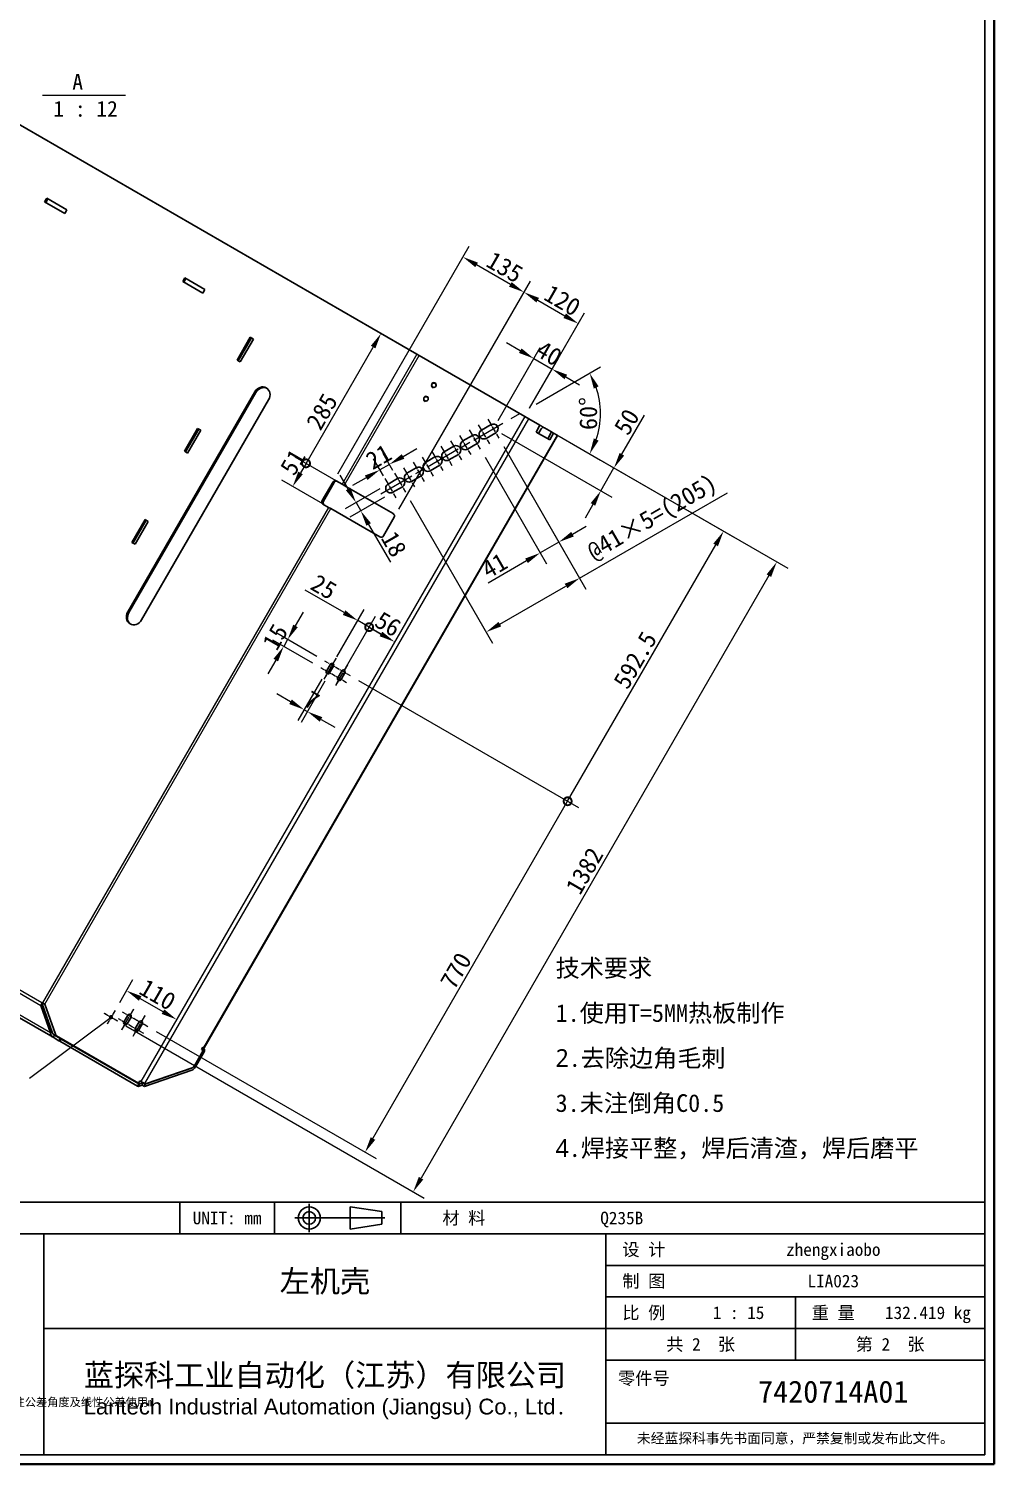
# Model space of a CAD drawing. Header units: millimetres. Extents: x 72 to 7062, y 66 to 4974.
# Drawn here: x 5227 to 7062, y 66 to 2794 of the extents above; entities that cross this region are included whole.
import ezdxf
from ezdxf.enums import TextEntityAlignment as Align

# ---------------------------------------------------------------- set-up
doc = ezdxf.new("R2010")
doc.units = ezdxf.units.MM
doc.header["$LTSCALE"] = 12
doc.linetypes.add('CHAIN', pattern=[0.3543, 0.2362, -0.0295, 0.0591, -0.0295])
for name, color, linetype, lineweight in [('1', 7, 'Continuous', 18), ('可见 (ISO)', 7, 'Continuous', 25), ('可见窄的 (ISO)', 7, 'Continuous', 18), ('图框 (ISO)', 7, 'Continuous', 35), ('标题 (ISO)', 7, 'Continuous', 25)]:
    doc.layers.add(name, color=color, linetype=linetype, lineweight=lineweight)
for name, color, linetype, lineweight, true_color in [('中心标记 (ISO)', 1, 'CHAIN', 18, 0xc2ff0000), ('中心线 (ISO)', 1, 'CHAIN', 18, 0xc2ff0000), ('尺寸 (ISO)', 7, 'Continuous', 18, 0xc2008000), ('符号 (ISO)', 7, 'Continuous', 18, 0xc2008000)]:
    doc.layers.add(name, color=color, linetype=linetype, lineweight=lineweight, true_color=true_color)
doc.styles.add('HZ_33', font='simfang.ttf')
doc.styles.get("Standard").update_dxf_attribs({"font": 'simfang.ttf'})
doc.styles.add('文本样式164', font='SimSun.ttf')
doc.styles.add('最新国标', font='simfang.ttf')
doc.styles.add('注释文本 (ISO)', font='simfang.ttf')
doc.styles.add('添加1', font='simfang.ttf')
doc.dimstyles.new('默认 (GB)', dxfattribs={"dimscale": 12, "dimtxt": 2.8, "dimasz": 2.5, "dimexe": 2, "dimexo": 1.5, "dimgap": 0.5, "dimtad": 1, "dimtoh": 1, "dimdsep": 46, "dimtxsty": '最新国标', "dimcen": 0.09, "dimdle": 10, "dimazin": 2, "dimtfac": 0.535714, "dimtdec": 3, "dimtmove": 0, "dimatfit": 3, "dimfxl": 1, "dimtolj": 1, "dimlwd": -1, "dimlwe": -1, "dimarcsym": 0})
doc.dimstyles.new('默认 (GB)$7', dxfattribs={"dimscale": 12, "dimtxt": 2.8, "dimasz": 2.5, "dimexe": 2, "dimexo": 1.5, "dimgap": 0.5, "dimtad": 1, "dimtoh": 1, "dimdsep": 46, "dimtxsty": '最新国标', "dimcen": 0.09, "dimdle": 10, "dimazin": 2, "dimtfac": 0.535714, "dimtdec": 3, "dimtmove": 0, "dimatfit": 3, "dimfxl": 1, "dimtolj": 1, "dimlwd": -1, "dimlwe": -1, "dimarcsym": 0})

# ---------------------------------------------------------------- blocks, each defined once
blk = doc.blocks.new('图框 最新国标')
at = {"layer": '图框 (ISO)'}
for p, q in [((588.5, 414.5), (588.5, 5.5)), ((588.5, 5.5), (6, 5.5))]:
    blk.add_line(p, q, dxfattribs=at)
at = {"layer": '图框 (ISO)', "color": 7, "linetype": 'Continuous', "lineweight": 25}
for p, q in [((587, 413), (587, 7)), ((587, 413), (587, 7)), ((587, 7), (6, 7)), ((587, 7), (18, 7))]:
    blk.add_line(p, q, dxfattribs=at)
at = {"layer": '图框 (ISO)', "flags": 4}
blk.add_attdef('7420714A01', text='', height=2.5, rotation=180, dxfattribs=at).set_placement((35.5, 409), align=Align.MIDDLE_CENTER)
blk = doc.blocks.new('标题栏 最新国标')
at = {"layer": '标题 (ISO)'}
for p, q in [((381.98, -183.84), (196.98, -183.84)), ((196.98, -183.84), (196.98, -223.84)), ((254.48, -183.84), (254.48, -188.84)), ((269.48, -183.84), (269.48, -188.84)), ((289.48, -183.84), (289.48, -188.84)), ((381.98, -223.84), (381.98, -183.84)), ((383.48, -183.84), (383.48, -225.34)), ((281.48, -188.09), (281.48, -184.59)), ((281.48, -184.59), (286.48, -185.34)), ((286.48, -185.34), (286.48, -187.34)), ((286.48, -187.34), (281.48, -188.09)), ((196.98, -188.84), (381.98, -188.84)), ((232.98, -188.84), (232.98, -223.84)), ((321.98, -188.84), (321.98, -223.84)), ((321.98, -193.84), (381.98, -193.84)), ((321.98, -198.84), (381.98, -198.84)), ((351.98, -198.84), (351.98, -208.84)), ((321.98, -203.84), (232.98, -203.84)), ((321.98, -203.84), (381.98, -203.84)), ((321.98, -208.84), (381.98, -208.84)), ((321.98, -218.84), (381.98, -218.84)), ((196.98, -223.84), (381.98, -223.84)), ((383.48, -225.34), (196.98, -225.34))]:
    blk.add_line(p, q, dxfattribs=at)
at = {"layer": '标题 (ISO)', "linetype": 'CHAIN', "ltscale": 5.000333}
blk.add_line((274.98, -184.09), (274.98, -188.59), dxfattribs=at)
at = {"layer": '标题 (ISO)', "linetype": 'CHAIN', "ltscale": 15.834605}
blk.add_line((272.73, -186.34), (286.98, -186.34), dxfattribs=at)
at = {"layer": '标题 (ISO)'}
for radius in [1.75, 1]:
    blk.add_circle((274.98, -186.34), radius, dxfattribs=at)
at = {"layer": '1', "style": '文本样式164'}
for s, p in [('UNIT: mm', (261.98, -186.34)), ('材 料', (299.48, -186.34)), ('设 计', (327.98, -191.34)), ('制 图', (327.98, -196.34)), ('比 例', (327.98, -201.34)), ('重 量', (357.98, -201.34)), ('共 2  张', (336.98, -206.34)), ('第 2  张', (366.98, -206.34))]:
    blk.add_text(s, height=2, dxfattribs=at).set_placement(p, align=Align.MIDDLE_CENTER)
at = {"layer": '标题 (ISO)', "style": '注释文本 (ISO)'}
for s, insert, char_height, attachment_point, line_spacing_factor in [('————————\\P}\\fSimSun|b0|i0;{\\H1.3000;             6以下    ±0.05 mm\\P}\\fSimSun|b0|i0;{\\H1.3000;     6 ～   30以下    ±0.10 mm\\P}\\fSimSun|b0|i0;{\\H1.3000;    30 ～  120以下    ±0.15 mm\\P}\\fSimSun|b0|i0;{\\H1.3000;   120 ～  400以下    ±0.20 mm\\P}\\fSimSun|b0|i0;{\\H1.3000;   400 ～ 1000以下    ±0.30 mm\\P}\\fSimSun|b0|i0;{\\H1.3000;  1000 ～ 2000以下    ±0.50 mm\\P}\\fSimSun|b0|i0;{\\H1.3000;          2000以上    ±0.80 mm\\P}\\fSimSun|b0|i0;{\\H1.3000;\\P}\\fSimSun|b0|i0;{\\H1.3000;           300以下    ±30′\\P}\\fSimSun|b0|i0;{\\H1.3000;   300 ～ 1000以下    ±15′\\P}\\fSimSun|b0|i0;{\\H1.3000;          1000以上    ±5′}\\fSimSun|b0|i0;{\\H1.3000;      未注公差角度及线性公差使用m\\P}\\fSimSun|b0|i0;{\\H1.3000;（GB/T1804-2000），未注形位公差使\\P}\\fSimSun|b0|i0;{\\H1.3000;用K级（GB/T 1184-1996）。\\P}\\fSimSun|b0|i0;{\\H1.3000;—————————', (198.48, -206.63), 1.3, 4, 1.023913), ('\\pxsm0.94;\\fMicrosoft YaHei|b0|i0;{\\H3.5000;蓝探科工业自动化（江苏）有限公司\\P}\\fArial|b0|i0;{\\H2.5000;Lantech Industrial Automation (Jiangsu) Co., Ltd}\\fFangSong|b0|i0;{\\H2.5000;.}', (277.48, -213.84), 2, 5, 0.978695)]:
    blk.add_mtext(s, dxfattribs=dict(at, insert=insert, char_height=char_height, attachment_point=attachment_point, line_spacing_factor=line_spacing_factor))
at = {"layer": '标题 (ISO)', "attachment_point": 5, "style": '注释文本 (ISO)'}
for s, insert, char_height in [('\\fFangSong|b0|i0;LIA023', (357.98, -196.34), 2), ('\\fFangSong|b0|i0;零件号', (327.98, -211.84), 2), ('\\fSimSun|b0|i0;{\\H1.6000;未经蓝探科事先书面同意，严禁复制或发布此文件。}', (351.98, -221.34), 1.6)]:
    blk.add_mtext(s, dxfattribs=dict(at, insert=insert, char_height=char_height))
at = {"layer": '标题 (ISO)', "flags": 4}
for tag, height, p in [('Q235B', 2, (324.48, -186.34)), ('zhengxiaobo', 2, (357.98, -191.34)), ('左机壳', 3.5, (277.48, -196.34)), ('1 : 15', 2, (342.98, -201.34)), ('132.419 kg', 2, (372.98, -201.34)), ('7420714A01', 3.5, (357.98, -213.84))]:
    blk.add_attdef(tag, text='', height=height, dxfattribs=at).set_placement(p, align=Align.MIDDLE_CENTER)
blk = doc.blocks.new('*D83')
at = {"layer": 'Defpoints', "color": 0}
for p in [(6169.7, 2057.1), (6110.1, 2033.8), (6339.2, 1959.2)]:
    blk.add_point(p, dxfattribs=at)
at = {"layer": '尺寸 (ISO)', "color": 116, "true_color": 0x000000}
for p, q in [((6185.3, 2048.1), (6360, 1947.2)), ((6354.2, 1985.2), (6397.1, 2059.5)), ((6125.7, 2024.8), (6335, 1903.9)), ((6314.2, 1915.9), (6339.2, 1959.2)), ((6299.2, 1889.9), (6284.2, 1864))]:
    blk.add_line(p, q, dxfattribs=at)
for points in [[(6349.9, 1987.7), (6358.6, 1982.7), (6339.2, 1959.2)], [(6294.9, 1892.4), (6303.6, 1887.4), (6314.2, 1915.9)]]:
    blk.add_solid(points, dxfattribs=at)
at = {"layer": '尺寸 (ISO)', "insert": (6363.3, 2046.8), "char_height": 33.6, "attachment_point": 5, "rotation": 60, "style": '最新国标'}
blk.add_mtext('\\A1;50', dxfattribs=at)
blk = doc.blocks.new('*D84')
at = {"layer": 'Defpoints', "color": 0}
for p in [(6221.7, 2147.1), (6169.7, 2057.1), (6110.1, 2033.8)]:
    blk.add_point(p, dxfattribs=at)
at = {"layer": '尺寸 (ISO)', "color": 116, "true_color": 0x000000}
for p, q in [((6119.1, 2049.4), (6199, 2187.9)), ((6161.1, 2182.1), (6135.1, 2197.1)), ((6178.7, 2072.7), (6233.7, 2167.9)), ((6187, 2167.1), (6221.7, 2147.1)), ((6247.7, 2132.1), (6273.7, 2117.1))]:
    blk.add_line(p, q, dxfattribs=at)
for points in [[(6163.6, 2186.4), (6158.6, 2177.8), (6187, 2167.1)], [(6250.2, 2136.4), (6245.2, 2127.8), (6221.7, 2147.1)]]:
    blk.add_solid(points, dxfattribs=at)
at = {"layer": '尺寸 (ISO)', "insert": (6215.9, 2177), "char_height": 33.6, "attachment_point": 5, "rotation": 330, "style": '最新国标'}
blk.add_mtext('\\A1;40', dxfattribs=at)
blk = doc.blocks.new('*D85')
at = {"layer": 'Defpoints', "color": 0}
for p in [(6085.1, 1995.1), (6120.6, 2015.6), (6199, 1797.9)]:
    blk.add_point(p, dxfattribs=at)
at = {"layer": '尺寸 (ISO)', "color": 116, "true_color": 0x000000}
for p, q in [((6129.6, 2000), (6246.5, 1797.6)), ((6094.1, 1979.5), (6211, 1777.1)), ((6260.4, 1833.4), (6286.4, 1848.4)), ((6234.5, 1818.4), (6199, 1797.9)), ((6173, 1782.9), (6099.9, 1740.6))]:
    blk.add_line(p, q, dxfattribs=at)
for points in [[(6257.9, 1837.7), (6262.9, 1829), (6234.5, 1818.4)], [(6170.5, 1787.2), (6175.5, 1778.5), (6199, 1797.9)]]:
    blk.add_solid(points, dxfattribs=at)
at = {"layer": '尺寸 (ISO)', "insert": (6112, 1774), "char_height": 33.6, "attachment_point": 5, "rotation": 30, "style": '最新国标'}
blk.add_mtext('\\A1;41', dxfattribs=at)
blk = doc.blocks.new('*D86')
at = {"layer": 'Defpoints', "color": 0}
for p in [(6120.6, 2015.6), (5943, 1913.1), (6096.4, 1647.4)]:
    blk.add_point(p, dxfattribs=at)
at = {"layer": '尺寸 (ISO)', "color": 116, "true_color": 0x000000}
for p, q in [((6129.6, 2000), (6286, 1729.1)), ((6274, 1749.9), (6554.8, 1912)), ((5952, 1897.5), (6108.4, 1626.6)), ((6122.4, 1662.4), (6248, 1734.9))]:
    blk.add_line(p, q, dxfattribs=at)
for points in [[(6245.5, 1739.3), (6250.5, 1730.6), (6274, 1749.9)], [(6119.9, 1666.8), (6124.9, 1658.1), (6096.4, 1647.4)]]:
    blk.add_solid(points, dxfattribs=at)
at = {"layer": '尺寸 (ISO)', "insert": (6413.4, 1862.6), "char_height": 33.6, "attachment_point": 5, "rotation": 30, "style": '最新国标'}
blk.add_mtext('\\A1;\\fFangSong|b0|i0;@41×5=(205)', dxfattribs=at)
blk = doc.blocks.new('*D87')
at = {"layer": 'Defpoints', "color": 0}
for p in [(6160.1, 2062.7), (6175.7, 2071.7), (6175.7, 2053.7), (6311.3, 2036)]:
    blk.add_point(p, dxfattribs=at)
at = {"layer": '尺寸 (ISO)', "color": 116, "true_color": 0x000000}
for p, q in [((6191.3, 2080.7), (6313.8, 2151.4)), ((6191.3, 2044.7), (6313.8, 1973.9))]:
    blk.add_line(p, q, dxfattribs=at)
blk.add_arc((6160.1, 2062.7), 153.5, 341.2132, 18.7868, dxfattribs=at)
for points in [[(6300.9, 2110), (6310, 2114.2), (6293, 2139.4)], [(6310, 2011.1), (6300.9, 2015.3), (6293, 1985.9)]]:
    blk.add_solid(points, dxfattribs=at)
at = {"layer": '尺寸 (ISO)', "insert": (6290.6, 2062.7), "char_height": 33.6, "attachment_point": 5, "rotation": 90, "style": '最新国标'}
blk.add_mtext('\\A1;60°', dxfattribs=at)
blk = doc.blocks.new('*D88')
at = {"layer": 'Defpoints', "color": 0}
for p in [(5894.2, 1955.6), (5928, 1939.1), (5909.9, 1928.6)]:
    blk.add_point(p, dxfattribs=at)
at = {"layer": '尺寸 (ISO)', "color": 116, "true_color": 0x000000}
for p, q in [((5938.4, 1981.1), (5964.4, 1996.1)), ((5900.9, 1944.2), (5882.2, 1976.4)), ((5912.4, 1966.1), (5894.2, 1955.6)), ((5919, 1954.7), (5900.4, 1986.9)), ((5868.3, 1940.6), (5842.3, 1925.6))]:
    blk.add_line(p, q, dxfattribs=at)
for points in [[(5935.9, 1985.5), (5940.9, 1976.8), (5912.4, 1966.1)], [(5865.8, 1945), (5870.8, 1936.3), (5894.2, 1955.6)]]:
    blk.add_solid(points, dxfattribs=at)
at = {"layer": '尺寸 (ISO)', "insert": (5891.9, 1980.6), "char_height": 33.6, "attachment_point": 5, "rotation": 30, "style": '最新国标'}
blk.add_mtext('\\A1;21', dxfattribs=at)
blk = doc.blocks.new('*D89')
at = {"layer": 'Defpoints', "color": 0}
for p in [(5909.9, 1928.6), (5918.9, 1913), (5858, 1877.8)]:
    blk.add_point(p, dxfattribs=at)
at = {"layer": '尺寸 (ISO)', "color": 116, "true_color": 0x000000}
for p, q in [((5834, 1919.4), (5819, 1945.4)), ((5894.3, 1919.6), (5828.2, 1881.4)), ((5903.3, 1904), (5837.2, 1865.8)), ((5849, 1893.4), (5858, 1877.8)), ((5873, 1851.9), (5914.3, 1780.2))]:
    blk.add_line(p, q, dxfattribs=at)
for points in [[(5838.3, 1921.9), (5829.6, 1916.9), (5849, 1893.4)], [(5877.3, 1854.4), (5868.6, 1849.4), (5858, 1877.8)]]:
    blk.add_solid(points, dxfattribs=at)
at = {"layer": '尺寸 (ISO)', "insert": (5921, 1814.5), "char_height": 33.6, "attachment_point": 5, "rotation": 300, "style": '最新国标'}
blk.add_mtext('\\A1;18', dxfattribs=at)
blk = doc.blocks.new('*D90')
at = {"layer": 'Defpoints', "color": 0}
for p in [(6052.1, 2360.2), (5805.3, 1932.7), (5921.5, 1865.6)]:
    blk.add_point(p, dxfattribs=at)
at = {"layer": '尺寸 (ISO)', "color": 116, "true_color": 0x000000}
for p, q in [((5814.3, 1948.2), (6064.1, 2380.9)), ((6142.3, 2308.1), (6078.1, 2345.2)), ((5930.5, 1881.1), (6180.3, 2313.9))]:
    blk.add_line(p, q, dxfattribs=at)
for points in [[(6080.6, 2349.5), (6075.6, 2340.8), (6052.1, 2360.2)], [(6144.8, 2312.4), (6139.8, 2303.7), (6168.3, 2293.1)]]:
    blk.add_solid(points, dxfattribs=at)
at = {"layer": '尺寸 (ISO)', "insert": (6121.7, 2346.5), "char_height": 33.6, "attachment_point": 5, "rotation": 330, "style": '最新国标'}
blk.add_mtext('\\A1; \\fFangSong|b0|i0;135', dxfattribs=at)
blk = doc.blocks.new('*D91')
at = {"layer": 'Defpoints', "color": 0}
for p in [(6271.5, 2233.5), (6169.7, 2057.1), (5921.5, 1865.6)]:
    blk.add_point(p, dxfattribs=at)
at = {"layer": '尺寸 (ISO)', "color": 116, "true_color": 0x000000}
for p, q in [((5930.5, 1881.1), (6180.3, 2313.9)), ((6194.3, 2278.1), (6245.6, 2248.5)), ((6178.7, 2072.7), (6283.5, 2254.2))]:
    blk.add_line(p, q, dxfattribs=at)
for points in [[(6196.8, 2282.4), (6191.8, 2273.7), (6168.3, 2293.1)], [(6248.1, 2252.8), (6243.1, 2244.1), (6271.5, 2233.5)]]:
    blk.add_solid(points, dxfattribs=at)
at = {"layer": '尺寸 (ISO)', "insert": (6231.4, 2283.2), "char_height": 33.6, "attachment_point": 5, "rotation": 330, "style": '最新国标'}
blk.add_mtext('\\A1; \\fFangSong|b0|i0;120\\P', dxfattribs=at)
blk = doc.blocks.new('_DotSmall')
at = {"color": 0, "linetype": 'ByBlock', "const_width": 0.5}
blk.add_lwpolyline([(-0.0625, 0, 1), (0.0625, 0, 1)], format="xyb", close=True, dxfattribs=at)
blk = doc.blocks.new('*D92')
at = {"layer": 'Defpoints', "color": 0}
for p in [(5896.5, 2214.8), (5969.2, 2172.9), (5826.7, 1926)]:
    blk.add_point(p, dxfattribs=at)
at = {"layer": '尺寸 (ISO)', "color": 116, "true_color": 0x000000}
for p, q in [((5953.6, 2181.9), (5875.7, 2226.8)), ((5754, 1968), (5881.5, 2188.9)), ((5811.1, 1935), (5733.2, 1980))]:
    blk.add_line(p, q, dxfattribs=at)
blk.add_solid([(5877.2, 2191.4), (5885.8, 2186.4), (5896.5, 2214.8)], dxfattribs=at)
at = {"layer": '尺寸 (ISO)', "color": 116, "true_color": 0x000000, "xscale": 30, "yscale": 30, "zscale": 30, "rotation": 239.9999999999727}
blk.add_blockref('_DotSmall', (5754, 1968), dxfattribs=at)
at = {"layer": '尺寸 (ISO)', "insert": (5784.2, 2066.2), "char_height": 33.6, "attachment_point": 5, "rotation": 60, "style": '最新国标'}
blk.add_mtext('\\A1;285', dxfattribs=at)
blk = doc.blocks.new('*D93')
at = {"layer": 'Defpoints', "color": 0}
for p in [(5728.5, 1923.8), (5826.7, 1926), (5801.2, 1881.9)]:
    blk.add_point(p, dxfattribs=at)
at = {"layer": '尺寸 (ISO)', "color": 116, "true_color": 0x000000}
for p, q in [((5811.1, 1935), (5733.2, 1980)), ((5754, 1968), (5743.5, 1949.8)), ((5785.6, 1890.9), (5707.7, 1935.8))]:
    blk.add_line(p, q, dxfattribs=at)
blk.add_solid([(5739.2, 1952.3), (5747.8, 1947.3), (5728.5, 1923.8)], dxfattribs=at)
at = {"layer": '尺寸 (ISO)', "color": 116, "true_color": 0x000000, "xscale": 30, "yscale": 30, "zscale": 30, "rotation": 59.99999999997269}
blk.add_blockref('_DotSmall', (5754, 1968), dxfattribs=at)
at = {"layer": '尺寸 (ISO)', "insert": (5728.8, 1970.4), "char_height": 33.6, "attachment_point": 5, "rotation": 60, "style": '最新国标'}
blk.add_mtext('\\A1;51', dxfattribs=at)
blk = doc.blocks.new('*D99')
at = {"layer": 'Defpoints', "color": 0}
for p in [(5711.5, 1620.2), (5789.9, 1592.2), (5782.4, 1579.2)]:
    blk.add_point(p, dxfattribs=at)
at = {"layer": '尺寸 (ISO)', "color": 116, "true_color": 0x000000}
for p, q in [((5734, 1659.1), (5749, 1685.1)), ((5774.3, 1601.2), (5698.2, 1645.1)), ((5766.8, 1588.2), (5690.7, 1632.2)), ((5719, 1633.1), (5711.5, 1620.2)), ((5696.5, 1594.2), (5681.5, 1568.2))]:
    blk.add_line(p, q, dxfattribs=at)
for points in [[(5729.7, 1661.6), (5738.3, 1656.6), (5719, 1633.1)], [(5692.2, 1596.7), (5700.8, 1591.7), (5711.5, 1620.2)]]:
    blk.add_solid(points, dxfattribs=at)
at = {"layer": '尺寸 (ISO)', "insert": (5695.4, 1638.1), "char_height": 33.6, "attachment_point": 5, "rotation": 60, "style": '最新国标'}
blk.add_mtext('\\A1;15', dxfattribs=at)
blk = doc.blocks.new('*D100')
at = {"layer": 'Defpoints', "color": 0}
for p in [(5792.8, 1573.2), (5798.9, 1569.7), (5756.5, 1496.4)]:
    blk.add_point(p, dxfattribs=at)
at = {"layer": '尺寸 (ISO)', "color": 116, "true_color": 0x000000}
for p, q in [((5783.8, 1557.6), (5738.5, 1479.1)), ((5724.5, 1514.9), (5698.5, 1529.9)), ((5789.9, 1554.1), (5744.5, 1475.6)), ((5750.5, 1499.9), (5756.5, 1496.4)), ((5782.5, 1481.4), (5808.5, 1466.4))]:
    blk.add_line(p, q, dxfattribs=at)
for points in [[(5727, 1519.2), (5722, 1510.6), (5750.5, 1499.9)], [(5785, 1485.7), (5780, 1477.1), (5756.5, 1496.4)]]:
    blk.add_solid(points, dxfattribs=at)
at = {"layer": '尺寸 (ISO)', "insert": (5765, 1518.1), "char_height": 33.6, "attachment_point": 5, "rotation": 330, "style": '最新国标'}
blk.add_mtext('\\A1;7', dxfattribs=at)
blk = doc.blocks.new('*D101')
at = {"layer": 'Defpoints', "color": 0}
for p in [(6169.7, 2057.1), (5396, 908), (5957.6, 583.8)]:
    blk.add_point(p, dxfattribs=at)
at = {"layer": '尺寸 (ISO)', "color": 116, "true_color": 0x000000}
for p, q in [((6185.3, 2048.1), (6669.4, 1768.6)), ((6633.6, 1754.6), (5972.6, 609.7)), ((5411.6, 899), (5978.4, 571.8))]:
    blk.add_line(p, q, dxfattribs=at)
for points in [[(6629.3, 1757.1), (6637.9, 1752.1), (6648.6, 1780.6)], [(5968.3, 612.2), (5976.9, 607.2), (5957.6, 583.8)]]:
    blk.add_solid(points, dxfattribs=at)
at = {"layer": '尺寸 (ISO)', "insert": (6283.2, 1193.7), "char_height": 33.6, "attachment_point": 5, "rotation": 60, "style": '最新国标'}
blk.add_mtext('\\A1;1382', dxfattribs=at)
blk = doc.blocks.new('*D102')
at = {"layer": 'Defpoints', "color": 0}
for p in [(5391, 928.2), (5508.1, 911.1), (5508.1, 911.1)]:
    blk.add_point(p, dxfattribs=at)
at = {"layer": '尺寸 (ISO)', "color": 116, "true_color": 0x000000}
for p, q in [((5400, 943.8), (5424.8, 986.9)), ((5438.8, 951.1), (5482.1, 926.1))]:
    blk.add_line(p, q, dxfattribs=at)
for points in [[(5441.3, 955.4), (5436.3, 946.8), (5412.8, 966.1)], [(5484.6, 930.4), (5479.6, 921.8), (5508.1, 911.1)]]:
    blk.add_solid(points, dxfattribs=at)
at = {"layer": '尺寸 (ISO)', "insert": (5472, 958.5), "char_height": 33.6, "attachment_point": 5, "rotation": 330, "style": '最新国标'}
blk.add_mtext('\\A1;110', dxfattribs=at)
blk = doc.blocks.new('*D106')
at = {"layer": 'Defpoints', "color": 0}
for p in [(6169.7, 2057.1), (5873.9, 1656.8), (5817.5, 1559)]:
    blk.add_point(p, dxfattribs=at)
at = {"layer": '尺寸 (ISO)', "color": 116, "true_color": 0x000000}
for p, q in [((5826.5, 1574.6), (5885.9, 1677.5)), ((5896.4, 1643.8), (5873.9, 1656.8))]:
    blk.add_line(p, q, dxfattribs=at)
blk.add_solid([(5898.9, 1648.1), (5893.9, 1639.4), (5922.4, 1628.8)], dxfattribs=at)
at = {"layer": '尺寸 (ISO)', "color": 116, "true_color": 0x000000, "xscale": 30, "yscale": 30, "zscale": 30, "rotation": 149.9999999999723}
blk.add_blockref('_DotSmall', (5873.9, 1656.8), dxfattribs=at)
at = {"layer": '尺寸 (ISO)', "insert": (5909.8, 1662.6), "char_height": 33.6, "attachment_point": 5, "rotation": 330, "style": '最新国标'}
blk.add_mtext('\\A1;56', dxfattribs=at)
blk = doc.blocks.new('*D107')
at = {"layer": 'Defpoints', "color": 0}
for p in [(5852.3, 1669.3), (5803.3, 1584.5), (5817.5, 1559)]:
    blk.add_point(p, dxfattribs=at)
at = {"layer": '尺寸 (ISO)', "color": 116, "true_color": 0x000000}
for p, q in [((5826.3, 1684.3), (5752.2, 1727)), ((5812.3, 1600.1), (5864.3, 1690)), ((5826.5, 1574.6), (5885.9, 1677.5)), ((5873.9, 1656.8), (5852.3, 1669.3)), ((5873.9, 1656.8), (5899.9, 1641.8))]:
    blk.add_line(p, q, dxfattribs=at)
blk.add_solid([(5828.8, 1688.6), (5823.8, 1679.9), (5852.3, 1669.3)], dxfattribs=at)
at = {"layer": '尺寸 (ISO)', "color": 116, "true_color": 0x000000, "xscale": 30, "yscale": 30, "zscale": 30, "rotation": 149.9999999999723}
blk.add_blockref('_DotSmall', (5873.9, 1656.8), dxfattribs=at)
at = {"layer": '尺寸 (ISO)', "insert": (5787.7, 1733.1), "char_height": 33.6, "attachment_point": 5, "rotation": 330, "style": '最新国标'}
blk.add_mtext('\\A1;25', dxfattribs=at)
blk = doc.blocks.new('*D108')
at = {"layer": 'Defpoints', "color": 0}
for p in [(5838.4, 1564.2), (6251.2, 1325.9), (5453.4, 897.4)]:
    blk.add_point(p, dxfattribs=at)
at = {"layer": '尺寸 (ISO)', "color": 116, "true_color": 0x000000}
for p, q in [((5854, 1555.2), (6272, 1313.9)), ((5881.2, 685), (6251.2, 1325.9)), ((5469, 888.4), (5887, 647))]:
    blk.add_line(p, q, dxfattribs=at)
blk.add_solid([(5876.9, 687.5), (5885.5, 682.5), (5866.2, 659)], dxfattribs=at)
at = {"layer": '尺寸 (ISO)', "color": 116, "true_color": 0x000000, "xscale": 30, "yscale": 30, "zscale": 30, "rotation": 59.99999999997246}
blk.add_blockref('_DotSmall', (6251.2, 1325.9), dxfattribs=at)
at = {"layer": '尺寸 (ISO)', "insert": (6038.7, 1003.9), "char_height": 33.6, "attachment_point": 5, "rotation": 60, "style": '最新国标'}
blk.add_mtext('\\A1;770', dxfattribs=at)
blk = doc.blocks.new('*D109')
at = {"layer": 'Defpoints', "color": 0}
for p in [(6169.7, 2057.1), (6547.5, 1839), (5838.4, 1564.2)]:
    blk.add_point(p, dxfattribs=at)
at = {"layer": '尺寸 (ISO)', "color": 116, "true_color": 0x000000}
for p, q in [((6185.3, 2048.1), (6568.2, 1827)), ((6251.2, 1325.9), (6532.5, 1813)), ((5854, 1555.2), (6272, 1313.9))]:
    blk.add_line(p, q, dxfattribs=at)
blk.add_solid([(6528.1, 1815.5), (6536.8, 1810.5), (6547.5, 1839)], dxfattribs=at)
at = {"layer": '尺寸 (ISO)', "color": 116, "true_color": 0x000000, "xscale": 30, "yscale": 30, "zscale": 30, "rotation": 239.9999999999724}
blk.add_blockref('_DotSmall', (6251.2, 1325.9), dxfattribs=at)
at = {"layer": '尺寸 (ISO)', "insert": (6379.4, 1594.1), "char_height": 33.6, "attachment_point": 5, "rotation": 60, "style": '最新国标'}
blk.add_mtext('\\A1;592.5', dxfattribs=at)

msp = doc.modelspace()

# ---------------------------------------------------------------- linework, layer by layer
at = {"layer": '中心标记 (ISO)', "ltscale": 3.889126}
for p, q in [((6099.579, 2051.978), (6120.579, 2015.605)), ((6045.885, 2020.978), (6066.885, 1984.605)), ((6064.072, 2031.478), (6085.072, 1995.105)), ((6081.392, 2041.478), (6102.392, 2005.105)), ((6010.378, 2000.478), (6031.378, 1964.105)), ((6028.565, 2010.978), (6049.565, 1974.605)), ((5957.551, 1969.978), (5978.551, 1933.605)), ((5974.871, 1979.978), (5995.871, 1943.605)), ((5993.058, 1990.478), (6014.058, 1954.105)), ((5903.857, 1938.978), (5924.857, 1902.605)), ((5922.044, 1949.478), (5943.044, 1913.105)), ((5939.364, 1959.478), (5960.364, 1923.105))]:
    msp.add_line(p, q, dxfattribs=at)
at = {"layer": '中心标记 (ISO)', "ltscale": 4.213228}
for p, q in [((5810.822, 1597.463), (5788.072, 1558.059)), ((5811.072, 1597.896), (5788.322, 1558.492)), ((5832.473, 1584.963), (5809.723, 1545.559)), ((5832.723, 1585.396), (5809.973, 1545.992)), ((5425.822, 930.623), (5403.072, 891.219)), ((5426.072, 931.056), (5403.322, 891.652)), ((5447.472, 918.123), (5424.722, 878.719)), ((5447.722, 918.556), (5424.972, 879.152))]:
    msp.add_line(p, q, dxfattribs=at)
at = {"layer": '中心标记 (ISO)', "ltscale": 2.870519}
for p, q in [((5816.745, 1576.723), (5789.899, 1592.223)), ((5809.245, 1563.732), (5782.399, 1579.232)), ((5830.896, 1551.232), (5804.049, 1566.732)), ((5838.396, 1564.223), (5811.549, 1579.723)), ((5424.245, 896.892), (5397.398, 912.392)), ((5431.745, 909.883), (5404.898, 925.383)), ((5453.396, 897.383), (5426.549, 912.883)), ((5445.896, 884.392), (5419.049, 899.892))]:
    msp.add_line(p, q, dxfattribs=at)
at = {"layer": '中心标记 (ISO)', "ltscale": 2.777919}
for p, q in [((5390.957, 928.236), (5375.957, 902.255)), ((5396.447, 907.745), (5370.467, 922.745))]:
    msp.add_line(p, q, dxfattribs=at)
at = {"layer": '中心标记 (ISO)', "ltscale": 2.677632}
for p, q in [((5390.686, 927.767), (5376.228, 902.724)), ((5395.979, 908.016), (5370.936, 922.475))]:
    msp.add_line(p, q, dxfattribs=at)
at = {"layer": '中心线 (ISO)', "ltscale": 23.990969}
msp.add_line((5896.171, 1910.291), (6128.266, 2044.291), dxfattribs=at)
at = {"layer": '可见 (ISO)'}
for p, q in [((5964.864, 2175.366), (4952.758, 2759.706)), ((5261.133, 2471.969), (5257.133, 2465.041)), ((5257.133, 2465.041), (5295.383, 2442.957)), ((5259.298, 2463.791), (5263.298, 2470.719)), ((5299.383, 2449.885), (5261.133, 2471.969)), ((5295.383, 2442.957), (5299.383, 2449.885)), ((5523.633, 2320.414), (5519.633, 2313.486)), ((5521.798, 2312.236), (5525.798, 2319.164)), ((5561.883, 2298.331), (5523.633, 2320.414)), ((5519.633, 2313.486), (5557.883, 2291.402)), ((5557.883, 2291.402), (5561.883, 2298.331)), ((5648.008, 2207.615), (5623.008, 2164.313)), ((5625.173, 2163.063), (5650.173, 2206.365)), ((5629.008, 2160.849), (5654.008, 2204.15)), ((5654.008, 2204.15), (5648.008, 2207.615)), ((5623.008, 2164.313), (5629.008, 2160.849)), ((5964.864, 2175.366), (5969.194, 2172.866)), ((6169.72, 2057.093), (5969.194, 2172.866)), ((5656.633, 2103.908), (5415.133, 1685.618)), ((5417.298, 1684.368), (5658.798, 2102.658)), ((5441.383, 1670.462), (5682.883, 2088.753)), ((6169.72, 2057.093), (6177.22, 2052.762)), ((6198.536, 2040.456), (6177.22, 2052.762)), ((5548.008, 2034.409), (5523.008, 1991.108)), ((5525.173, 1989.858), (5550.173, 2033.159)), ((5529.008, 1987.644), (5554.008, 2030.945)), ((5554.008, 2030.945), (5548.008, 2034.409)), ((5560.172, 857.098), (6232.172, 2021.036)), ((6070.072, 2021.086), (6051.885, 2010.586)), ((6105.579, 2041.586), (6087.392, 2031.086)), ((6096.392, 2015.497), (6114.579, 2025.997)), ((6198.536, 2040.456), (6191.036, 2027.465)), ((6191.036, 2027.465), (6217.016, 2012.465)), ((6195.677, 2024.786), (6200.677, 2033.446)), ((6206.927, 2035.611), (6220.766, 2027.621)), ((6220.766, 2027.621), (6213.266, 2014.631)), ((6217.016, 2012.465), (6224.516, 2025.456)), ((6224.516, 2025.456), (6220.766, 2027.621)), ((6231.012, 2021.706), (6224.516, 2025.456)), ((6231.012, 2021.706), (6232.172, 2021.036)), ((6034.565, 2000.586), (6016.378, 1990.086)), ((6060.885, 1994.997), (6079.072, 2005.497)), ((5523.008, 1991.108), (5529.008, 1987.644)), ((5999.058, 1980.086), (5980.871, 1969.586)), ((5989.871, 1953.997), (6008.058, 1964.497)), ((6025.378, 1974.497), (6043.565, 1984.997)), ((5928.044, 1939.086), (5909.857, 1928.586)), ((5963.551, 1959.586), (5945.364, 1949.086)), ((5954.364, 1933.497), (5972.551, 1943.997)), ((5805.258, 1932.651), (5784.758, 1897.144)), ((5786.923, 1895.894), (5807.423, 1931.401)), ((5822.364, 1928.549), (5811.508, 1934.817)), ((5822.364, 1928.549), (5826.694, 1926.049)), ((5919.637, 1872.389), (5826.694, 1926.049)), ((5918.857, 1912.997), (5937.044, 1923.497)), ((5786.008, 1890.649), (5796.864, 1884.382)), ((5801.194, 1881.882), (5796.864, 1884.382)), ((5448.008, 1861.204), (5423.008, 1817.903)), ((5425.173, 1816.653), (5450.173, 1859.954)), ((5429.008, 1814.439), (5454.008, 1857.74)), ((5454.008, 1857.74), (5448.008, 1861.204)), ((5801.194, 1881.882), (5894.137, 1828.221)), ((5900.967, 1830.051), (5921.467, 1865.558)), ((5423.008, 1817.903), (5429.008, 1814.439)), ((5800.291, 1586.223), (5792.791, 1573.232)), ((5798.853, 1569.732), (5806.353, 1582.723)), ((5821.941, 1573.723), (5814.441, 1560.732)), ((5820.504, 1557.232), (5828.004, 1570.223)), ((4223.584, 1483.285), (5273.148, 877.318)), ((5253.283, 938.995), (5250.158, 937.912)), ((5268.148, 885.979), (5250.158, 937.912)), ((5252.855, 942.129), (5252.078, 942.577)), ((5253.372, 943.026), (5252.855, 942.129)), ((5255.02, 940.879), (5252.855, 942.129)), ((5253.283, 938.995), (5271.273, 887.061)), ((5257.702, 940.526), (5253.372, 943.026)), ((5255.02, 940.879), (5255.537, 941.776)), ((5257.702, 940.526), (5277.583, 883.137)), ((5415.291, 919.383), (5407.791, 906.392)), ((5413.853, 902.892), (5421.353, 915.883)), ((5436.941, 906.883), (5429.441, 893.892)), ((5435.504, 890.392), (5443.004, 903.383)), ((5270.953, 886.95), (5268.148, 885.979)), ((5271.273, 887.061), (5270.953, 886.95)), ((5275.648, 881.648), (5273.148, 877.318)), ((5273.148, 877.318), (5284.17, 870.955)), ((5275.648, 881.648), (5286.67, 875.285)), ((5279.807, 880.443), (5435.573, 790.512)), ((5288.835, 874.035), (5286.67, 875.285)), ((5288.835, 874.035), (5436.22, 788.943)), ((5284.17, 870.955), (5286.335, 869.705)), ((5286.335, 869.705), (5433.72, 784.612)), ((5541.478, 822.398), (5558.167, 851.305)), ((5558.46, 852.312), (5541.694, 823.273)), ((5560.332, 850.055), (5543.643, 821.148)), ((5557.929, 858.392), (5555.429, 854.062)), ((5555.429, 854.062), (5558.46, 852.312)), ((5557.419, 857.51), (5559.082, 856.55)), ((5559.012, 857.767), (5557.929, 858.392)), ((5560.172, 857.098), (5559.012, 857.767)), ((5448.102, 788.052), (5538.23, 819.273)), ((5537.797, 819.523), (5448.751, 788.677)), ((5438.073, 794.842), (5435.573, 790.512)), ((5440.238, 793.592), (5438.073, 794.842)), ((5447.738, 789.262), (5440.238, 793.592)), ((5537.148, 814.898), (5447.02, 783.677)), ((5433.72, 784.612), (5436.22, 788.943)), ((5433.72, 784.612), (5434.06, 784.416)), ((5436.22, 788.943), (5436.56, 788.746)), ((5442.52, 786.275), (5436.895, 784.326)), ((5443.602, 790.65), (5437.977, 788.701)), ((5443.602, 790.65), (5442.52, 786.275)), ((5442.52, 786.275), (5447.02, 783.677)), ((5443.602, 790.65), (5448.102, 788.052)), ((5447.02, 783.677), (5448.102, 788.052)), ((5447.738, 789.262), (5448.751, 788.677))]:
    msp.add_line(p, q, dxfattribs=at)
for centre, radius in [((5997.005, 2116.395), 4.188), ((5982.005, 2090.414), 4.188), ((5383.457, 915.245), 2.458)]:
    msp.add_circle(centre, radius, dxfattribs=at)
for centre, radius, start, end in [((6074.572, 2013.291), 9, 300, 120), ((6091.892, 2023.291), 9, 120, 300), ((6110.079, 2033.791), 9, 300, 120), ((6039.065, 1992.791), 9, 300, 120), ((6056.385, 2002.791), 9, 120, 300), ((5985.371, 1961.791), 9, 120, 300), ((6003.558, 1972.291), 9, 300, 120), ((6020.878, 1982.291), 9, 120, 300), ((5932.544, 1931.291), 9, 300, 120), ((5949.864, 1941.291), 9, 120, 300), ((5968.051, 1951.791), 9, 300, 120), ((5914.357, 1920.791), 9, 120, 300), ((5917.137, 1868.058), 5, 330, 60), ((5896.637, 1832.551), 5, 240, 330), ((5803.322, 1584.473), 3.5, 330, 150), ((5795.822, 1571.482), 3.5, 150, 330), ((5817.473, 1558.982), 3.5, 150, 330), ((5824.973, 1571.973), 3.5, 330, 150), ((5410.822, 904.642), 3.5, 150, 330), ((5418.322, 917.633), 3.5, 330, 150), ((5439.972, 905.133), 3.5, 330, 150), ((5282.307, 884.773), 5, 199.106605, 240), ((5432.472, 892.142), 3.5, 150, 330)]:
    msp.add_arc(centre, radius, start, end, dxfattribs=at)
for centre, major_axis, ratio, start_param, end_param in [((5669.758, 2096.33), (8.75, 15.155), 0.8660254, 4.71238898, 7.85398163), ((5671.923, 2095.08), (8.75, 15.155), 0.8660254, 0.08257241, 1.57079633), ((6204.427, 2031.281), (2.5, 4.33), 0.8660254, 0, 1.57079633), ((5809.008, 1930.486), (2.5, 4.33), 0.8660254, 0, 1.57079633), ((5811.173, 1929.236), (2.5, 4.33), 0.8660254, 0, 1.57079633), ((5788.508, 1894.979), (-2.5, -4.33), 0.8660254, 4.71238898, 6.28318531), ((5790.673, 1893.729), (-2.5, -4.33), 0.8660254, 4.71238898, 6.28318531), ((5428.258, 1678.04), (-8.75, -15.155), 0.8660254, 4.71238898, 7.85398163), ((5430.423, 1676.79), (-8.75, -15.155), 0.8660254, 4.71238898, 6.2006129), ((5256.408, 940.077), (5, 8.66), 0.5, 1.57079633, 2.0943951), ((5256.408, 940.077), (-2.5, -4.33), 0.5, 4.71238898, 5.23598776), ((5554.417, 853.47), (2.5, 4.33), 0.8660254, 4.71238898, 6.14879904), ((5556.582, 852.22), (2.5, 4.33), 0.8660254, 4.71238898, 6.28318531), ((5539.313, 823.648), (-5, -8.66), 0.5, 0.52359878, 1.57079633), ((5539.096, 824.773), (3, 5.196), 0.5, 3.66519143, 4.71238898), ((5539.313, 823.648), (2.5, 4.33), 0.5, 3.66519143, 4.71238898), ((5439.06, 793.076), (-5, -8.66), 0.5, 0, 0.52359878), ((5439.06, 793.076), (-2.5, -4.33), 0.5, 0, 0.52359878)]:
    msp.add_ellipse(centre, major_axis=major_axis, ratio=ratio, start_param=start_param, end_param=end_param, dxfattribs=at)
for points, knots in [([(5273.148, 877.318), (5271.163, 878.465), (5269.676, 880.463), (5268.843, 882.926), (5268.517, 883.889), (5268.287, 884.918), (5268.148, 885.979)], [0, 0, 0, 0, 0.75299965, 0.75299965, 0.75299965, 1.04719755, 1.04719755, 1.04719755, 1.04719755]), ([(5271.273, 887.061), (5272.019, 885.138), (5273.212, 883.382), (5274.807, 882.201), (5275.077, 882.001), (5275.358, 881.816), (5275.648, 881.648)], [0, 0, 0, 0, 0.89547254, 0.89547254, 0.89547254, 1.04719755, 1.04719755, 1.04719755, 1.04719755])]:
    msp.add_open_spline(points, degree=3, knots=knots, dxfattribs=at)
at = {"layer": '可见窄的 (ISO)'}
for p, q in [((5964.864, 2175.366), (5822.364, 1928.549)), ((5826.694, 1926.049), (5969.194, 2172.866)), ((5656.633, 2103.908), (5658.798, 2102.658)), ((6169.72, 2057.093), (5440.238, 793.592)), ((5447.738, 789.262), (6177.22, 2052.762)), ((6231.012, 2021.706), (5559.012, 857.767)), ((5807.423, 1931.401), (5805.258, 1932.651)), ((5796.864, 1884.382), (5253.372, 943.026)), ((5784.758, 1897.144), (5786.923, 1895.894)), ((5257.702, 940.526), (5801.194, 1881.882)), ((5415.133, 1685.618), (5417.298, 1684.368)), ((5252.078, 942.577), (4233.249, 1530.799)), ((4231.329, 1526.134), (5250.158, 937.912)), ((5268.148, 885.979), (4222.334, 1489.78)), ((5381.007, 915.046), (5384.51, 913.024)), ((5437.977, 788.701), (5273.026, 883.936)), ((5284.17, 870.955), (5286.67, 875.285)), ((5288.835, 874.035), (5286.335, 869.705)), ((5560.332, 850.055), (5558.167, 851.305)), ((5537.797, 819.523), (5538.23, 819.273)), ((5541.234, 822.539), (5541.478, 822.398)), ((5436.56, 788.746), (5434.06, 784.416)), ((5436.895, 784.326), (5437.977, 788.701))]:
    msp.add_line(p, q, dxfattribs=at)
for centre, radius in [((5997.005, 2116.395), 5), ((5982.005, 2090.414), 5), ((5383.457, 915.245), 3)]:
    msp.add_arc(centre, radius, 340, 250, dxfattribs=at)
at = {"layer": '尺寸 (ISO)'}
msp.add_line((6143.854, 2053.291), (6160.079, 2062.659), dxfattribs=at)
at = {"layer": '符号 (ISO)'}
msp.add_line((5253.443, 2667.567), (5410.636, 2667.567), dxfattribs=at)

# ---------------------------------------------------------------- block references
at = {"xscale": 12, "yscale": 12, "zscale": 12}
msp.add_blockref('图框 最新国标', (0, 0), dxfattribs=at)
ref = msp.add_blockref('标题栏 最新国标', (2460.21, 2770.131), dxfattribs=dict(xscale=12, yscale=12, zscale=12))
ref.add_attrib('7420714A01', '7420714A01', dxfattribs={"layer": '标题 (ISO)', "height": 42, "flags": 2}).set_placement((6756, 204), align=Align.MIDDLE_CENTER)
ref.add_attrib('左机壳', '左机壳', dxfattribs={"layer": '标题 (ISO)', "height": 42, "flags": 2}).set_placement((5790, 414), align=Align.MIDDLE_CENTER)
ref.add_attrib('132.419 kg', '132.419 kg', dxfattribs={"layer": '标题 (ISO)', "height": 24, "flags": 2}).set_placement((6936, 354), align=Align.MIDDLE_CENTER)
ref.add_attrib('1 : 15', '1 : 15', dxfattribs={"layer": '标题 (ISO)', "height": 24, "flags": 2}).set_placement((6576, 354), align=Align.MIDDLE_CENTER)
ref.add_attrib('zhengxiaobo', 'zhengxiaobo', dxfattribs={"layer": '标题 (ISO)', "height": 24, "flags": 2}).set_placement((6756, 474), align=Align.MIDDLE_CENTER)
ref.add_attrib('Q235B', 'Q235B', dxfattribs={"layer": '标题 (ISO)', "height": 24, "flags": 2}).set_placement((6354, 534), align=Align.MIDDLE_CENTER)

# ---------------------------------------------------------------- texts
at = {"layer": '符号 (ISO)', "char_height": 30, "attachment_point": 7, "style": 'HZ_33'}
for s, insert in [('A ', (5309.775, 2677.901)), (' 1 : 12', (5253.443, 2626.179))]:
    msp.add_mtext(s, dxfattribs=dict(at, insert=insert))
at = {"layer": '符号 (ISO)', "insert": (6228.32, 792.724), "char_height": 33.6, "width": 755.24559, "attachment_point": 4, "line_spacing_factor": 1.527447, "style": '添加1'}
msp.add_mtext('\\fFangSong|b0|i0;{\\H33.6000;技术要求\\P}\\fFangSong|b0|i0;{\\H33.6000;1.使用T=5MM热板制作\\P}\\fSegoe UI|b0|i0;{\\H33.6000;2}\\fFangSong|b0|i0;{\\H33.6000;.去除边角毛刺\\P}\\fFangSong|b0|i0;{\\H33.6000;3.未注倒角C0.5\\P}\\fSegoe UI|b0|i0;{\\H33.6000;4}\\fFangSong|b0|i0;{\\H33.6000;.焊接平整，焊后清渣，焊后磨平\\P}\\fSegoe UI|b0|i0;{\\H33.6000;\\P}', dxfattribs=at)

# ---------------------------------------------------------------- dimensions: what is measured, and where the dimension line sits
at = {"layer": '尺寸 (ISO)', "color": 116, "true_color": 0x00803f}
for base, p1, p2, angle, text, override, picture, middle in [((6052.082, 2360.163), (5921.467, 1865.558), (5805.258, 1932.651), 330, ' \\fFangSong|b0|i0;135', {"dimgap": 0.5, "dimtoh": 0, "dimdec": 2, "dimtol": 0, "dimlim": 0, "dimtp": 0, "dimtm": 0, "dimtdec": 3, "dimtofl": 0, "dimatfit": 1}, '*D90', (6110.186, 2326.616)), ((6271.544, 2233.457), (5921.467, 1865.558), (6169.72, 2057.093), 330, ' \\fFangSong|b0|i0;120\\P', {"dimgap": 0.5, "dimtoh": 0, "dimdec": 2, "dimtol": 0, "dimlim": 0, "dimtp": 0, "dimtm": 0, "dimtdec": 3, "dimtofl": 0, "dimatfit": 1}, '*D91', (6219.917, 2263.263)), ((6096.432, 1647.429), (6120.579, 2015.605), (5943.044, 1913.105), 210, '\\fFangSong|b0|i0;@41×5=(<>)', {"dimgap": 0.5, "dimtoh": 0, "dimdec": 2, "dimtol": 0, "dimlim": 0, "dimtp": 0, "dimtm": 0, "dimtdec": 3, "dimtofl": 0, "dimatfit": 2}, '*D86', (6427.357, 1838.489))]:
    dim = msp.add_linear_dim(base=base, p1=p1, p2=p2, angle=angle, text=text, dimstyle='默认 (GB)', override=override, dxfattribs=at)
    dim.commit()
    dim.dimension.update_dxf_attribs({"geometry": picture, "text_midpoint": middle, "dimtype": 160})
for base, p1, p2, angle, override, picture, middle in [((5896.509, 2214.831), (5826.694, 1926.049), (5969.194, 2172.866), 60, {"dimgap": 0.5, "dimtoh": 0, "dimdec": 2, "dimblk1": 'DotSmall', "dimsah": 1, "dimdle": 0, "dimtol": 0, "dimlim": 0, "dimtp": 0, "dimtm": 0, "dimtdec": 3, "dimtofl": 0, "dimatfit": 1}, '*D92', (5804.073, 2054.728)), ((6221.689, 2147.105), (6110.079, 2033.791), (6169.72, 2057.093), 150, {"dimgap": 0.5, "dimtoh": 0, "dimdec": 2, "dimtol": 0, "dimlim": 0, "dimtp": 0, "dimtm": 0, "dimtdec": 3, "dimtofl": 1, "dimatfit": 1}, '*D84', (6204.368, 2157.105)), ((5957.612, 583.757), (6169.72, 2057.093), (5395.979, 908.016), 60, {"dimgap": 0.5, "dimtoh": 0, "dimdec": 2, "dimtol": 0, "dimlim": 0, "dimtp": 0, "dimtm": 0, "dimtdec": 3, "dimtofl": 0, "dimatfit": 1}, '*D101', (6303.113, 1182.18)), ((5873.923, 1656.757), (6169.72, 2057.093), (5817.473, 1558.982), 330, {"dimgap": 0.5, "dimtoh": 0, "dimdec": 2, "dimblk2": 'DotSmall', "dimsah": 1, "dimdle": 0, "dimse1": 1, "dimtol": 0, "dimlim": 0, "dimtp": 0, "dimtm": 0, "dimtdec": 3, "dimtofl": 1, "dimtmove": 1, "dimatfit": 1}, '*D106', (5898.277, 1642.697)), ((6547.459, 1839.005), (5838.396, 1564.223), (6169.72, 2057.093), 240, {"dimgap": 0.5, "dimtoh": 0, "dimdec": 2, "dimblk1": 'DotSmall', "dimsah": 1, "dimdle": 0, "dimtol": 0, "dimlim": 0, "dimtp": 0, "dimtm": 0, "dimtdec": 3, "dimtofl": 0, "dimtmove": 1, "dimatfit": 1}, '*D109', (6399.392, 1582.549)), ((6339.235, 1959.223), (6110.079, 2033.791), (6169.72, 2057.093), 60, {"dimgap": 0.5, "dimtoh": 0, "dimdec": 2, "dimtol": 0, "dimlim": 0, "dimtp": 0, "dimtm": 0, "dimtdec": 3, "dimtofl": 1, "dimatfit": 1}, '*D83', (6383.179, 2035.336)), ((5728.509, 1923.847), (5826.694, 1926.049), (5801.194, 1881.882), 60, {"dimgap": 0.5, "dimtoh": 0, "dimdec": 2, "dimblk1": 'DotSmall', "dimsah": 1, "dimdle": 0, "dimtol": 0, "dimlim": 0, "dimtp": 0, "dimtm": 0, "dimtdec": 3, "dimtofl": 1, "dimatfit": 1}, '*D93', (5748.759, 1958.921)), ((5894.248, 1955.621), (5928.044, 1939.086), (5909.857, 1928.586), 30, {"dimgap": 0.5, "dimtoh": 0, "dimdec": 2, "dimtol": 0, "dimlim": 0, "dimtp": 0, "dimtm": 0, "dimtdec": 3, "dimtofl": 1, "dimatfit": 1}, '*D88', (5903.341, 1960.871)), ((6198.955, 1797.854), (6120.579, 2015.605), (6085.072, 1995.105), 210, {"dimgap": 0.5, "dimtoh": 0, "dimdec": 2, "dimtol": 0, "dimlim": 0, "dimtp": 0, "dimtm": 0, "dimtdec": 3, "dimtofl": 1, "dimatfit": 1}, '*D85', (6123.423, 1754.246)), ((5857.954, 1877.835), (5909.857, 1928.586), (5918.857, 1912.997), 120, {"dimgap": 0.5, "dimtoh": 0, "dimdec": 2, "dimtol": 0, "dimlim": 0, "dimtp": 0, "dimtm": 0, "dimtdec": 3, "dimtofl": 1, "dimatfit": 1}, '*D89', (5901.13, 1803.052)), ((5852.273, 1669.257), (5817.473, 1558.982), (5803.322, 1584.473), 330, {"dimgap": 0.5, "dimtoh": 0, "dimdec": 2, "dimblk1": 'DotSmall', "dimsah": 1, "dimdle": 0, "dimtol": 0, "dimlim": 0, "dimtp": 0, "dimtm": 0, "dimtdec": 3, "dimtofl": 1, "dimatfit": 1}, '*D107', (5776.242, 1713.153)), ((5711.514, 1620.157), (5789.899, 1592.223), (5782.399, 1579.232), 60, {"dimgap": 0.5, "dimtoh": 0, "dimdec": 2, "dimtol": 0, "dimlim": 0, "dimtp": 0, "dimtm": 0, "dimtdec": 3, "dimtofl": 1, "dimatfit": 1}, '*D99', (5715.264, 1626.653)), ((6251.209, 1325.885), (5453.396, 897.383), (5838.396, 1564.223), 240, {"dimgap": 0.5, "dimtoh": 0, "dimdec": 2, "dimblk2": 'DotSmall', "dimsah": 1, "dimdle": 0, "dimtol": 0, "dimlim": 0, "dimtp": 0, "dimtm": 0, "dimtdec": 3, "dimtofl": 0, "dimtmove": 1, "dimatfit": 1}, '*D108', (6058.647, 992.361)), ((5756.515, 1496.4), (5792.791, 1573.232), (5798.853, 1569.732), 150, {"dimgap": 0.5, "dimtoh": 0, "dimdec": 2, "dimtol": 0, "dimlim": 0, "dimtp": 0, "dimtm": 0, "dimtdec": 3, "dimtofl": 1, "dimatfit": 1}, '*D100', (5753.484, 1498.15)), ((5508.088, 911.112), (5390.957, 928.236), (5508.088, 911.112), 150, {"dimgap": 0.5, "dimtoh": 0, "dimdec": 2, "dimse2": 1, "dimtol": 0, "dimlim": 0, "dimtp": 0, "dimtm": 0, "dimtdec": 3, "dimtofl": 0, "dimatfit": 1}, '*D102', (5460.456, 938.612))]:
    dim = msp.add_linear_dim(base=base, p1=p1, p2=p2, angle=angle, dimstyle='默认 (GB)', override=override, dxfattribs=at)
    dim.commit()
    dim.dimension.update_dxf_attribs({"geometry": picture, "text_midpoint": middle, "dimtype": 160})
dim = msp.add_angular_dim_3p(base=(6311.281, 2035.998), center=(6160.079, 2062.659), p1=(6175.667, 2053.659), p2=(6175.667, 2071.659), dimstyle='默认 (GB)', override={"dimgap": 0.5, "dimtoh": 0, "dimadec": 2, "dimtol": 0, "dimlim": 0, "dimtp": 0, "dimtm": 0, "dimtdec": 2}, dxfattribs=at)
dim.commit()
dim.dimension.update_dxf_attribs({"geometry": '*D87', "text_midpoint": (6313.614, 2062.659), "dimtype": 165})

# ---------------------------------------------------------------- leaders
at = {"layer": '符号 (ISO)', "has_arrowhead": 0}
msp.add_leader([(5381.328, 913.131), (5228.291, 799.184)], dimstyle='默认 (GB)$7', override={"dimgap": 0, "dimtad": 1}, dxfattribs=at)

doc.saveas('drawing.dxf')
